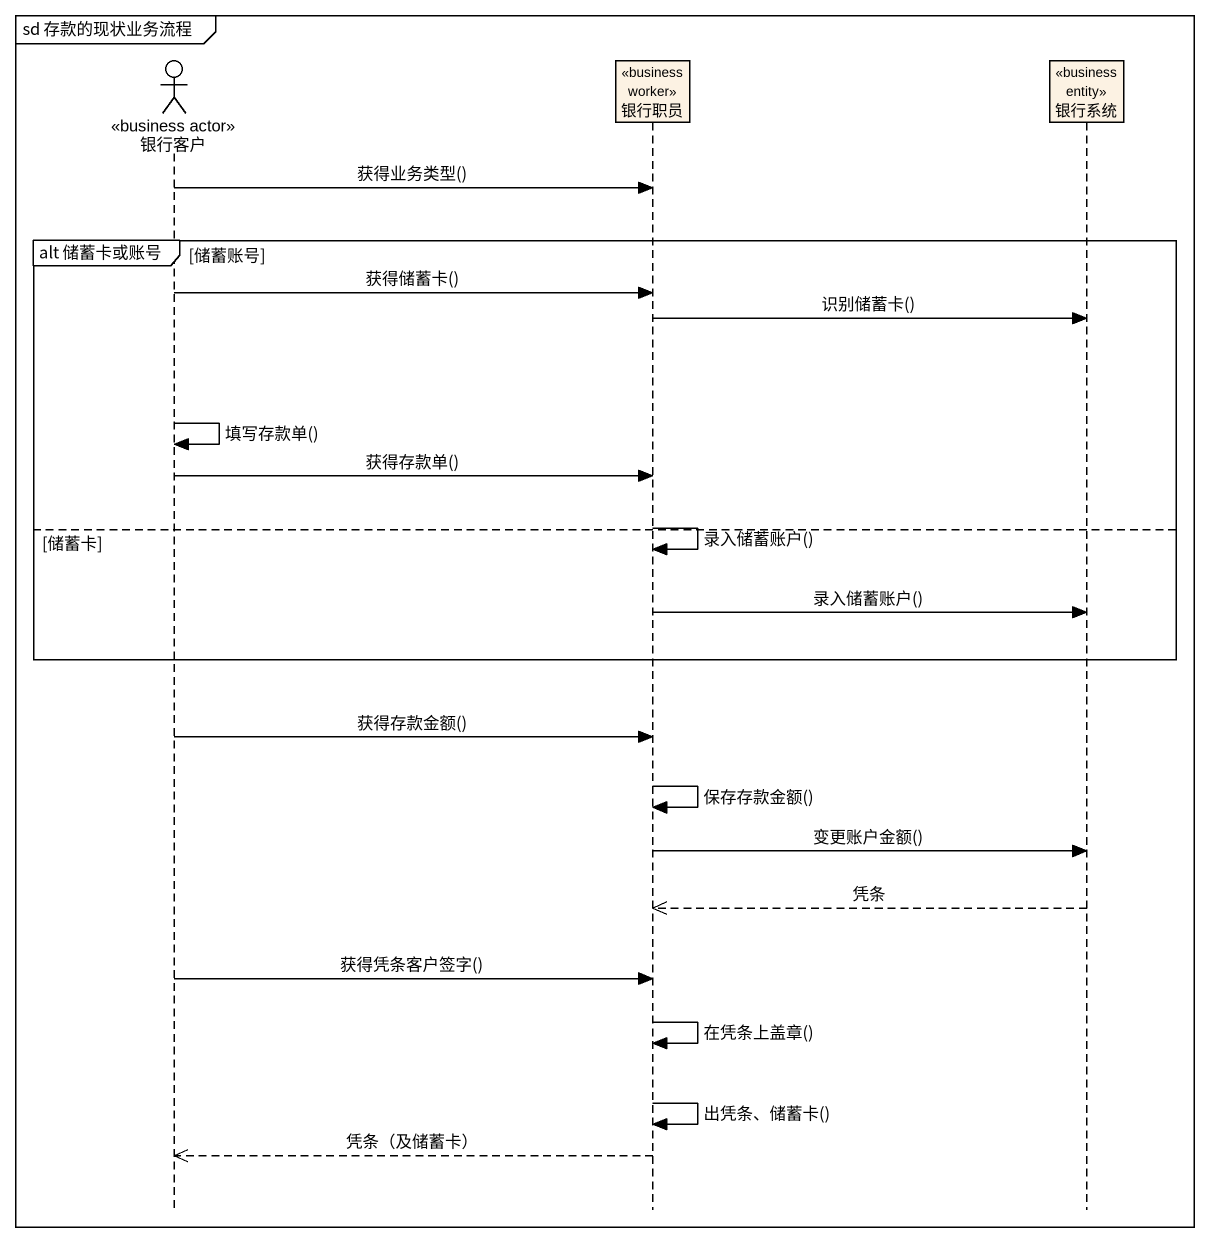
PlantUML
@startuml
mainframe sd 存款的现状业务流程
hide footbox
actor 银行客户 <<business actor>>
participant 银行职员 <<business worker>>
participant 银行系统 <<business entity>>

银行客户 -> 银行职员 : 获得业务类型()
group alt 储蓄卡或账号 [储蓄账号]
  银行客户 -> 银行职员 : 获得储蓄卡()
  银行职员 -> 银行系统 : 识别储蓄卡()
  银行客户 -> 银行客户 : 填写存款单()
  银行客户 -> 银行职员 : 获得存款单()
  银行职员 -> 银行职员 : 录入储蓄账户()
else 储蓄卡
  银行职员 -> 银行系统 : 录入储蓄账户()
end
银行客户 -> 银行职员 : 获得存款金额()
银行职员 -> 银行职员 : 保存存款金额()
银行职员 -> 银行系统 : 变更账户金额()
银行系统 -->> 银行职员 : 凭条
银行客户 -> 银行职员 : 获得凭条客户签字()
银行职员 -> 银行职员 : 在凭条上盖章()
银行职员 -> 银行职员 : 出凭条、储蓄卡()
银行职员 -->> 银行客户 : 凭条（及储蓄卡）
@enduml
